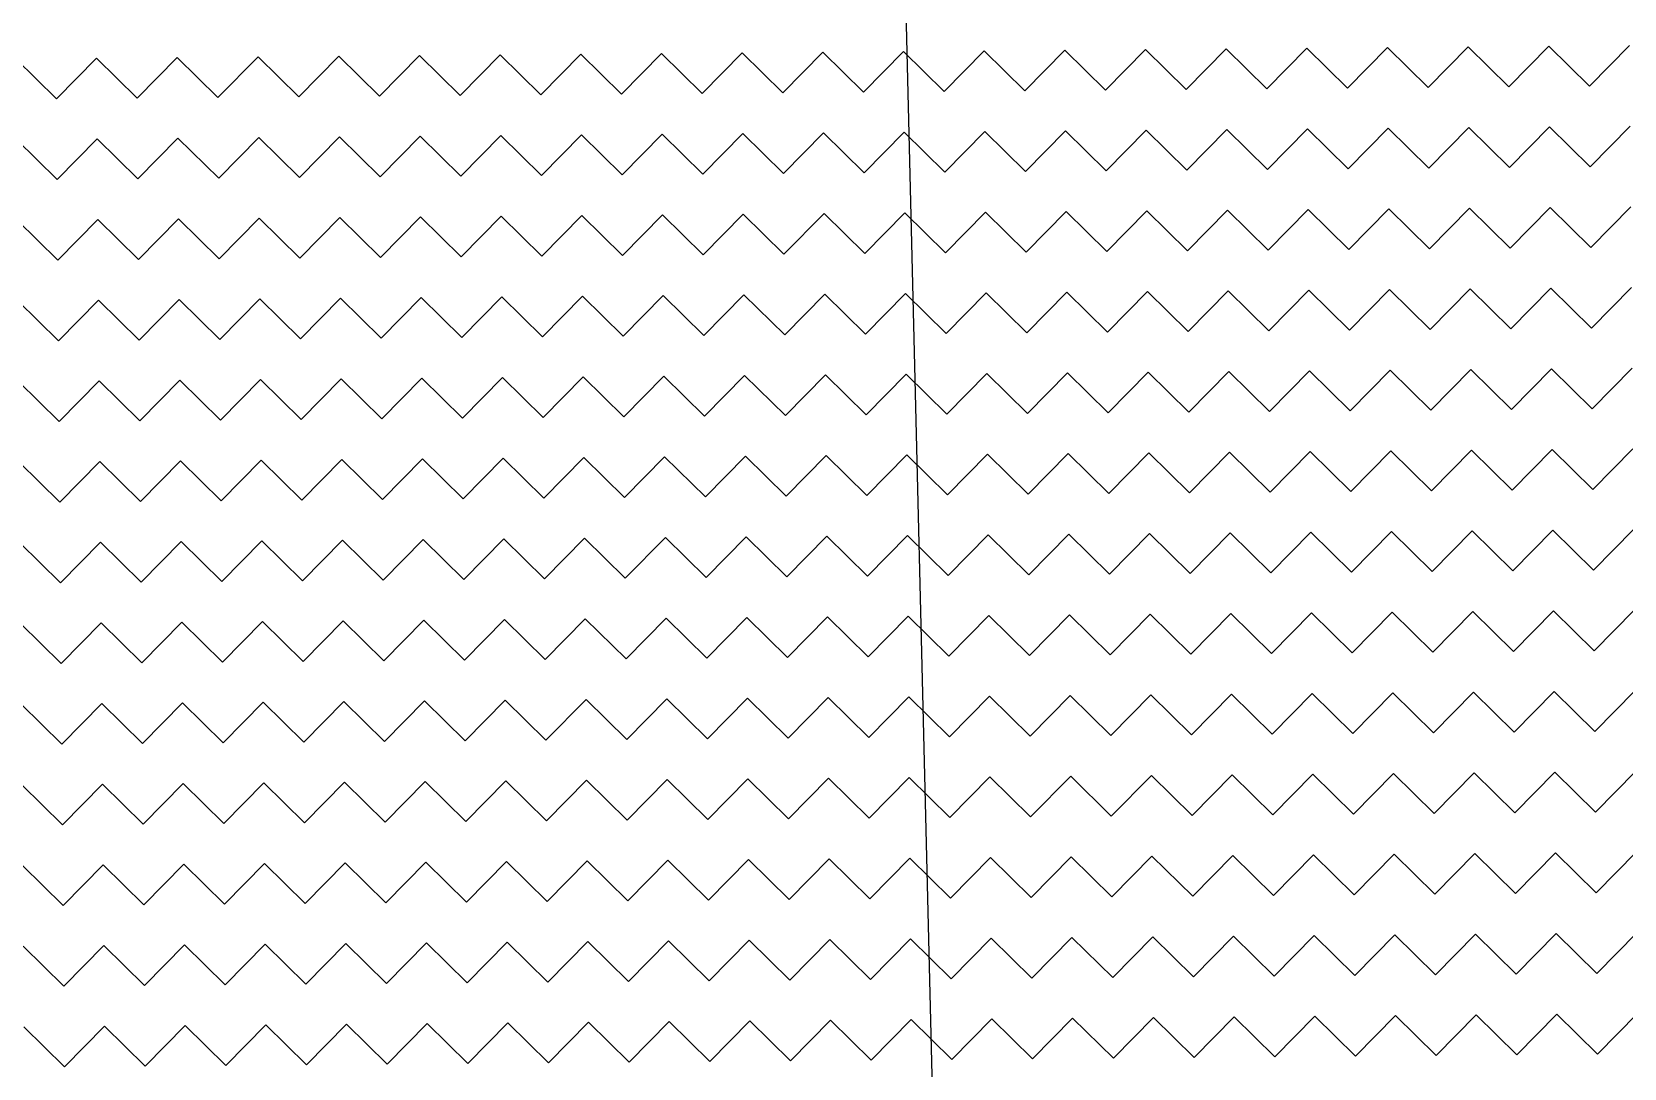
# Model space of a CAD drawing. Header units: metres. Extents: x 342804 to 346854, y 1762918 to 1765966.
# Drawn here: x 344670.9 to 344932, y 1765554.7 to 1765724.7 of the extents above; entities that cross this region are included whole.
import ezdxf

# ---------------------------------------------------------------- set-up
doc = ezdxf.new("R2010")
doc.units = ezdxf.units.M
doc.header["$MEASUREMENT"] = 0
doc.layers.add('POLY_HATCH', color=12, linetype='Continuous')
doc.layers.add('POLY_PARCEL', color=6, linetype='Continuous')

msp = doc.modelspace()

# ---------------------------------------------------------------- linework, layer by layer
at = {"layer": 'POLY_HATCH', "linetype": 'Continuous'}
for p, q in [((344727.89, 1765714.11), (344734.45, 1765720.78)), ((344734.45, 1765720.78), (344741.12, 1765714.22)), ((344741.12, 1765714.22), (344747.68, 1765720.88)), ((344747.68, 1765720.88), (344754.35, 1765714.32)), ((344754.35, 1765714.32), (344760.91, 1765720.99)), ((344760.91, 1765720.99), (344767.58, 1765714.43)), ((344767.58, 1765714.43), (344774.14, 1765721.1)), ((344774.14, 1765721.1), (344780.81, 1765714.54)), ((344780.81, 1765714.54), (344787.37, 1765721.21)), ((344787.37, 1765721.21), (344794.04, 1765714.65)), ((344794.04, 1765714.65), (344800.6, 1765721.32)), ((344800.6, 1765721.32), (344807.27, 1765714.76)), ((344807.27, 1765714.76), (344813.83, 1765721.43)), ((344813.83, 1765721.43), (344820.5, 1765714.87)), ((344820.5, 1765714.87), (344827.06, 1765721.54)), ((344827.06, 1765721.54), (344833.73, 1765714.97)), ((344833.73, 1765714.97), (344840.29, 1765721.64)), ((344840.29, 1765721.64), (344846.96, 1765715.08)), ((344846.96, 1765715.08), (344853.52, 1765721.75)), ((344853.52, 1765721.75), (344860.19, 1765715.19)), ((344860.19, 1765715.19), (344866.75, 1765721.86)), ((344866.75, 1765721.86), (344873.42, 1765715.3)), ((344873.42, 1765715.3), (344879.98, 1765721.97)), ((344879.98, 1765721.97), (344886.65, 1765715.41)), ((344886.65, 1765715.41), (344893.21, 1765722.08)), ((344893.21, 1765722.08), (344899.88, 1765715.52)), ((344899.88, 1765715.52), (344906.44, 1765722.19)), ((344906.44, 1765722.19), (344913.11, 1765715.63)), ((344913.11, 1765715.63), (344919.67, 1765722.3)), ((344919.67, 1765722.3), (344926.34, 1765715.73)), ((344926.34, 1765715.73), (344932.9, 1765722.4)), ((344668.3, 1765720.23), (344674.97, 1765713.67)), ((344674.97, 1765713.67), (344681.53, 1765720.34)), ((344681.53, 1765720.34), (344688.2, 1765713.78)), ((344688.2, 1765713.78), (344694.76, 1765720.45)), ((344694.76, 1765720.45), (344701.43, 1765713.89)), ((344701.43, 1765713.89), (344707.99, 1765720.56)), ((344707.99, 1765720.56), (344714.66, 1765714)), ((344714.66, 1765714), (344721.22, 1765720.67)), ((344721.22, 1765720.67), (344727.89, 1765714.11)), ((344754.46, 1765701.09), (344761.02, 1765707.76)), ((344761.02, 1765707.76), (344767.69, 1765701.2)), ((344767.69, 1765701.2), (344774.25, 1765707.87)), ((344774.25, 1765707.87), (344780.92, 1765701.31)), ((344780.92, 1765701.31), (344787.48, 1765707.98)), ((344787.48, 1765707.98), (344794.15, 1765701.42)), ((344794.15, 1765701.42), (344800.71, 1765708.09)), ((344800.71, 1765708.09), (344807.38, 1765701.53)), ((344807.38, 1765701.53), (344813.94, 1765708.2)), ((344813.94, 1765708.2), (344820.61, 1765701.64)), ((344820.61, 1765701.64), (344827.17, 1765708.31)), ((344827.17, 1765708.31), (344833.84, 1765701.74)), ((344833.84, 1765701.74), (344840.4, 1765708.41)), ((344840.4, 1765708.41), (344847.07, 1765701.85)), ((344847.07, 1765701.85), (344853.63, 1765708.52)), ((344853.63, 1765708.52), (344860.3, 1765701.96)), ((344860.3, 1765701.96), (344866.86, 1765708.63)), ((344866.86, 1765708.63), (344873.53, 1765702.07)), ((344873.53, 1765702.07), (344880.09, 1765708.74)), ((344880.09, 1765708.74), (344886.76, 1765702.18)), ((344886.76, 1765702.18), (344893.32, 1765708.85)), ((344893.32, 1765708.85), (344899.99, 1765702.29)), ((344899.99, 1765702.29), (344906.55, 1765708.96)), ((344906.55, 1765708.96), (344913.22, 1765702.4)), ((344913.22, 1765702.4), (344919.78, 1765709.07)), ((344919.78, 1765709.07), (344926.45, 1765702.5)), ((344926.45, 1765702.5), (344933.01, 1765709.17)), ((344668.41, 1765707), (344675.08, 1765700.44)), ((344675.08, 1765700.44), (344681.64, 1765707.11)), ((344681.64, 1765707.11), (344688.31, 1765700.55)), ((344688.31, 1765700.55), (344694.87, 1765707.22)), ((344694.87, 1765707.22), (344701.54, 1765700.66)), ((344701.54, 1765700.66), (344708.1, 1765707.33)), ((344708.1, 1765707.33), (344714.77, 1765700.77)), ((344714.77, 1765700.77), (344721.33, 1765707.44)), ((344721.33, 1765707.44), (344728, 1765700.88)), ((344728, 1765700.88), (344734.56, 1765707.55)), ((344734.56, 1765707.55), (344741.23, 1765700.99)), ((344741.23, 1765700.99), (344747.79, 1765707.65)), ((344747.79, 1765707.65), (344754.46, 1765701.09)), ((344767.79, 1765687.97), (344774.35, 1765694.64)), ((344774.35, 1765694.64), (344781.02, 1765688.08)), ((344781.02, 1765688.08), (344787.58, 1765694.75)), ((344787.58, 1765694.75), (344794.25, 1765688.19)), ((344794.25, 1765688.19), (344800.82, 1765694.86)), ((344800.82, 1765694.86), (344807.48, 1765688.3)), ((344807.48, 1765688.3), (344814.05, 1765694.97)), ((344814.05, 1765694.97), (344820.71, 1765688.41)), ((344820.71, 1765688.41), (344827.28, 1765695.08)), ((344827.28, 1765695.08), (344833.94, 1765688.51)), ((344833.94, 1765688.51), (344840.51, 1765695.18)), ((344840.51, 1765695.18), (344847.17, 1765688.62)), ((344847.17, 1765688.62), (344853.74, 1765695.29)), ((344853.74, 1765695.29), (344860.4, 1765688.73)), ((344860.4, 1765688.73), (344866.97, 1765695.4)), ((344866.97, 1765695.4), (344873.63, 1765688.84)), ((344873.63, 1765688.84), (344880.2, 1765695.51)), ((344880.2, 1765695.51), (344886.86, 1765688.95)), ((344886.86, 1765688.95), (344893.43, 1765695.62)), ((344893.43, 1765695.62), (344900.09, 1765689.06)), ((344900.09, 1765689.06), (344906.66, 1765695.73)), ((344906.66, 1765695.73), (344913.32, 1765689.17)), ((344913.32, 1765689.17), (344919.89, 1765695.84)), ((344919.89, 1765695.84), (344926.56, 1765689.27)), ((344926.56, 1765689.27), (344933.12, 1765695.94)), ((344668.51, 1765693.77), (344675.18, 1765687.21)), ((344675.18, 1765687.21), (344681.74, 1765693.88)), ((344681.74, 1765693.88), (344688.41, 1765687.32)), ((344688.41, 1765687.32), (344694.97, 1765693.99)), ((344694.97, 1765693.99), (344701.64, 1765687.43)), ((344701.64, 1765687.43), (344708.2, 1765694.1)), ((344708.2, 1765694.1), (344714.87, 1765687.54)), ((344714.87, 1765687.54), (344721.43, 1765694.21)), ((344721.43, 1765694.21), (344728.1, 1765687.65)), ((344728.1, 1765687.65), (344734.66, 1765694.32)), ((344734.66, 1765694.32), (344741.33, 1765687.75)), ((344741.33, 1765687.75), (344747.89, 1765694.42)), ((344747.89, 1765694.42), (344754.56, 1765687.86)), ((344754.56, 1765687.86), (344761.12, 1765694.53)), ((344761.12, 1765694.53), (344767.79, 1765687.97)), ((344794.36, 1765674.96), (344800.92, 1765681.63)), ((344800.92, 1765681.63), (344807.59, 1765675.07)), ((344807.59, 1765675.07), (344814.15, 1765681.74)), ((344814.15, 1765681.74), (344820.82, 1765675.18)), ((344820.82, 1765675.18), (344827.38, 1765681.85)), ((344827.38, 1765681.85), (344834.05, 1765675.28)), ((344834.05, 1765675.28), (344840.61, 1765681.95)), ((344840.61, 1765681.95), (344847.28, 1765675.39)), ((344847.28, 1765675.39), (344853.84, 1765682.06)), ((344853.84, 1765682.06), (344860.51, 1765675.5)), ((344860.51, 1765675.5), (344867.07, 1765682.17)), ((344867.07, 1765682.17), (344873.74, 1765675.61)), ((344873.74, 1765675.61), (344880.3, 1765682.28)), ((344880.3, 1765682.28), (344886.97, 1765675.72)), ((344886.97, 1765675.72), (344893.53, 1765682.39)), ((344893.53, 1765682.39), (344900.2, 1765675.83)), ((344900.2, 1765675.83), (344906.76, 1765682.5)), ((344906.76, 1765682.5), (344913.43, 1765675.94)), ((344913.43, 1765675.94), (344919.99, 1765682.61)), ((344919.99, 1765682.61), (344926.66, 1765676.04)), ((344926.66, 1765676.04), (344933.22, 1765682.71)), ((344668.62, 1765680.54), (344675.29, 1765673.98)), ((344675.29, 1765673.98), (344681.85, 1765680.65)), ((344681.85, 1765680.65), (344688.52, 1765674.09)), ((344688.52, 1765674.09), (344695.08, 1765680.76)), ((344695.08, 1765680.76), (344701.75, 1765674.2)), ((344701.75, 1765674.2), (344708.31, 1765680.87)), ((344708.31, 1765680.87), (344714.98, 1765674.31)), ((344714.98, 1765674.31), (344721.54, 1765680.98)), ((344721.54, 1765680.98), (344728.21, 1765674.42)), ((344728.21, 1765674.42), (344734.77, 1765681.09)), ((344734.77, 1765681.09), (344741.44, 1765674.52)), ((344741.44, 1765674.52), (344748, 1765681.19)), ((344748, 1765681.19), (344754.67, 1765674.63)), ((344754.67, 1765674.63), (344761.23, 1765681.3)), ((344761.23, 1765681.3), (344767.9, 1765674.74)), ((344767.9, 1765674.74), (344774.46, 1765681.41)), ((344774.46, 1765681.41), (344781.13, 1765674.85)), ((344781.13, 1765674.85), (344787.69, 1765681.52)), ((344787.69, 1765681.52), (344794.36, 1765674.96)), ((344807.7, 1765661.84), (344814.26, 1765668.51)), ((344814.26, 1765668.51), (344820.93, 1765661.95)), ((344820.93, 1765661.95), (344827.49, 1765668.62)), ((344827.49, 1765668.62), (344834.16, 1765662.05)), ((344834.16, 1765662.05), (344840.72, 1765668.72)), ((344840.72, 1765668.72), (344847.39, 1765662.16)), ((344847.39, 1765662.16), (344853.95, 1765668.83)), ((344853.95, 1765668.83), (344860.62, 1765662.27)), ((344860.62, 1765662.27), (344867.18, 1765668.94)), ((344867.18, 1765668.94), (344873.85, 1765662.38)), ((344873.85, 1765662.38), (344880.41, 1765669.05)), ((344880.41, 1765669.05), (344887.08, 1765662.49)), ((344887.08, 1765662.49), (344893.64, 1765669.16)), ((344893.64, 1765669.16), (344900.31, 1765662.6)), ((344900.31, 1765662.6), (344906.87, 1765669.27)), ((344906.87, 1765669.27), (344913.54, 1765662.71)), ((344913.54, 1765662.71), (344920.1, 1765669.38)), ((344920.1, 1765669.38), (344926.77, 1765662.81)), ((344926.77, 1765662.81), (344933.33, 1765669.48)), ((344668.73, 1765667.31), (344675.4, 1765660.75)), ((344675.4, 1765660.75), (344681.96, 1765667.42)), ((344681.96, 1765667.42), (344688.63, 1765660.86)), ((344688.63, 1765660.86), (344695.19, 1765667.53)), ((344695.19, 1765667.53), (344701.86, 1765660.97)), ((344701.86, 1765660.97), (344708.42, 1765667.64)), ((344708.42, 1765667.64), (344715.09, 1765661.08)), ((344715.09, 1765661.08), (344721.65, 1765667.75)), ((344721.65, 1765667.75), (344728.32, 1765661.19)), ((344728.32, 1765661.19), (344734.88, 1765667.86)), ((344734.88, 1765667.86), (344741.55, 1765661.29)), ((344741.55, 1765661.29), (344748.11, 1765667.96)), ((344748.11, 1765667.96), (344754.78, 1765661.4)), ((344754.78, 1765661.4), (344761.34, 1765668.07)), ((344761.34, 1765668.07), (344768.01, 1765661.51)), ((344768.01, 1765661.51), (344774.57, 1765668.18)), ((344774.57, 1765668.18), (344781.24, 1765661.62)), ((344781.24, 1765661.62), (344787.8, 1765668.29)), ((344787.8, 1765668.29), (344794.47, 1765661.73)), ((344794.47, 1765661.73), (344801.03, 1765668.4)), ((344801.03, 1765668.4), (344807.7, 1765661.84)), ((344834.27, 1765648.82), (344840.83, 1765655.49)), ((344840.83, 1765655.49), (344847.5, 1765648.93)), ((344847.5, 1765648.93), (344854.06, 1765655.6)), ((344854.06, 1765655.6), (344860.73, 1765649.04)), ((344860.73, 1765649.04), (344867.29, 1765655.71)), ((344867.29, 1765655.71), (344873.96, 1765649.15)), ((344873.96, 1765649.15), (344880.52, 1765655.82)), ((344880.52, 1765655.82), (344887.19, 1765649.26)), ((344887.19, 1765649.26), (344893.75, 1765655.93)), ((344893.75, 1765655.93), (344900.42, 1765649.37)), ((344900.42, 1765649.37), (344906.98, 1765656.04)), ((344906.98, 1765656.04), (344913.65, 1765649.48)), ((344913.65, 1765649.48), (344920.21, 1765656.14)), ((344920.21, 1765656.14), (344926.88, 1765649.58)), ((344926.88, 1765649.58), (344933.44, 1765656.25)), ((344668.84, 1765654.08), (344675.51, 1765647.52)), ((344675.51, 1765647.52), (344682.07, 1765654.19)), ((344682.07, 1765654.19), (344688.74, 1765647.63)), ((344688.74, 1765647.63), (344695.3, 1765654.3)), ((344695.3, 1765654.3), (344701.97, 1765647.74)), ((344701.97, 1765647.74), (344708.53, 1765654.41)), ((344708.53, 1765654.41), (344715.2, 1765647.85)), ((344715.2, 1765647.85), (344721.76, 1765654.52)), ((344721.76, 1765654.52), (344728.43, 1765647.96)), ((344728.43, 1765647.96), (344734.99, 1765654.63)), ((344734.99, 1765654.63), (344741.66, 1765648.06)), ((344741.66, 1765648.06), (344748.22, 1765654.73)), ((344748.22, 1765654.73), (344754.89, 1765648.17)), ((344754.89, 1765648.17), (344761.45, 1765654.84)), ((344761.45, 1765654.84), (344768.12, 1765648.28)), ((344768.12, 1765648.28), (344774.68, 1765654.95)), ((344774.68, 1765654.95), (344781.35, 1765648.39)), ((344781.35, 1765648.39), (344787.91, 1765655.06)), ((344787.91, 1765655.06), (344794.58, 1765648.5)), ((344794.58, 1765648.5), (344801.14, 1765655.17)), ((344801.14, 1765655.17), (344807.81, 1765648.61)), ((344807.81, 1765648.61), (344814.37, 1765655.28)), ((344814.37, 1765655.28), (344821.04, 1765648.72)), ((344821.04, 1765648.72), (344827.6, 1765655.39)), ((344827.6, 1765655.39), (344834.27, 1765648.82)), ((344860.84, 1765635.81), (344867.4, 1765642.48)), ((344867.4, 1765642.48), (344874.07, 1765635.92)), ((344874.07, 1765635.92), (344880.63, 1765642.59)), ((344880.63, 1765642.59), (344887.3, 1765636.03)), ((344887.3, 1765636.03), (344893.86, 1765642.7)), ((344893.86, 1765642.7), (344900.53, 1765636.14)), ((344900.53, 1765636.14), (344907.09, 1765642.81)), ((344907.09, 1765642.81), (344913.76, 1765636.25)), ((344913.76, 1765636.25), (344920.32, 1765642.91)), ((344920.32, 1765642.91), (344926.99, 1765636.35)), ((344926.99, 1765636.35), (344933.55, 1765643.02)), ((344668.95, 1765640.85), (344675.62, 1765634.29)), ((344675.62, 1765634.29), (344682.18, 1765640.96)), ((344682.18, 1765640.96), (344688.85, 1765634.4)), ((344688.85, 1765634.4), (344695.41, 1765641.07)), ((344695.41, 1765641.07), (344702.08, 1765634.51)), ((344702.08, 1765634.51), (344708.64, 1765641.18)), ((344708.64, 1765641.18), (344715.31, 1765634.62)), ((344715.31, 1765634.62), (344721.87, 1765641.29)), ((344721.87, 1765641.29), (344728.54, 1765634.73)), ((344728.54, 1765634.73), (344735.1, 1765641.4)), ((344735.1, 1765641.4), (344741.77, 1765634.83)), ((344741.77, 1765634.83), (344748.33, 1765641.5)), ((344748.33, 1765641.5), (344755, 1765634.94)), ((344755, 1765634.94), (344761.56, 1765641.61)), ((344761.56, 1765641.61), (344768.23, 1765635.05)), ((344768.23, 1765635.05), (344774.79, 1765641.72)), ((344774.79, 1765641.72), (344781.46, 1765635.16)), ((344781.46, 1765635.16), (344788.02, 1765641.83)), ((344788.02, 1765641.83), (344794.69, 1765635.27)), ((344794.69, 1765635.27), (344801.25, 1765641.94)), ((344801.25, 1765641.94), (344807.92, 1765635.38)), ((344807.92, 1765635.38), (344814.48, 1765642.05)), ((344814.48, 1765642.05), (344821.15, 1765635.49)), ((344821.15, 1765635.49), (344827.71, 1765642.16)), ((344827.71, 1765642.16), (344834.38, 1765635.59)), ((344834.38, 1765635.59), (344840.94, 1765642.26)), ((344840.94, 1765642.26), (344847.61, 1765635.7)), ((344847.61, 1765635.7), (344854.17, 1765642.37)), ((344854.17, 1765642.37), (344860.84, 1765635.81)), ((344874.18, 1765622.69), (344880.74, 1765629.36)), ((344880.74, 1765629.36), (344887.41, 1765622.8)), ((344887.41, 1765622.8), (344893.97, 1765629.47)), ((344893.97, 1765629.47), (344900.64, 1765622.91)), ((344900.64, 1765622.91), (344907.2, 1765629.58)), ((344907.2, 1765629.58), (344913.87, 1765623.02)), ((344913.87, 1765623.02), (344920.43, 1765629.68)), ((344920.43, 1765629.68), (344927.1, 1765623.12)), ((344927.1, 1765623.12), (344933.66, 1765629.79)), ((344669.06, 1765627.62), (344675.73, 1765621.06)), ((344675.73, 1765621.06), (344682.29, 1765627.73)), ((344682.29, 1765627.73), (344688.96, 1765621.17)), ((344688.96, 1765621.17), (344695.52, 1765627.84)), ((344695.52, 1765627.84), (344702.19, 1765621.28)), ((344702.19, 1765621.28), (344708.75, 1765627.95)), ((344708.75, 1765627.95), (344715.42, 1765621.39)), ((344715.42, 1765621.39), (344721.98, 1765628.06)), ((344721.98, 1765628.06), (344728.65, 1765621.5)), ((344728.65, 1765621.5), (344735.21, 1765628.17)), ((344735.21, 1765628.17), (344741.88, 1765621.6)), ((344741.88, 1765621.6), (344748.44, 1765628.27)), ((344748.44, 1765628.27), (344755.11, 1765621.71)), ((344755.11, 1765621.71), (344761.67, 1765628.38)), ((344761.67, 1765628.38), (344768.34, 1765621.82)), ((344768.34, 1765621.82), (344774.9, 1765628.49)), ((344774.9, 1765628.49), (344781.57, 1765621.93)), ((344781.57, 1765621.93), (344788.13, 1765628.6)), ((344788.13, 1765628.6), (344794.8, 1765622.04)), ((344794.8, 1765622.04), (344801.36, 1765628.71)), ((344801.36, 1765628.71), (344808.03, 1765622.15)), ((344808.03, 1765622.15), (344814.59, 1765628.82)), ((344814.59, 1765628.82), (344821.26, 1765622.26)), ((344821.26, 1765622.26), (344827.82, 1765628.93)), ((344827.82, 1765628.93), (344834.49, 1765622.36)), ((344834.49, 1765622.36), (344841.05, 1765629.03)), ((344841.05, 1765629.03), (344847.72, 1765622.47)), ((344847.72, 1765622.47), (344854.28, 1765629.14)), ((344854.28, 1765629.14), (344860.95, 1765622.58)), ((344860.95, 1765622.58), (344867.51, 1765629.25)), ((344867.51, 1765629.25), (344874.18, 1765622.69)), ((344900.75, 1765609.68), (344907.31, 1765616.35)), ((344907.31, 1765616.35), (344913.98, 1765609.79)), ((344913.98, 1765609.79), (344920.54, 1765616.45)), ((344920.54, 1765616.45), (344927.21, 1765609.89)), ((344927.21, 1765609.89), (344933.77, 1765616.56)), ((344669.17, 1765614.39), (344675.83, 1765607.83)), ((344675.83, 1765607.83), (344682.4, 1765614.5)), ((344682.4, 1765614.5), (344689.06, 1765607.94)), ((344689.06, 1765607.94), (344695.63, 1765614.61)), ((344695.63, 1765614.61), (344702.3, 1765608.05)), ((344702.3, 1765608.05), (344708.86, 1765614.72)), ((344708.86, 1765614.72), (344715.53, 1765608.16)), ((344715.53, 1765608.16), (344722.09, 1765614.83)), ((344722.09, 1765614.83), (344728.76, 1765608.27)), ((344728.76, 1765608.27), (344735.32, 1765614.94)), ((344735.32, 1765614.94), (344741.99, 1765608.37)), ((344741.99, 1765608.37), (344748.55, 1765615.04)), ((344748.55, 1765615.04), (344755.22, 1765608.48)), ((344755.22, 1765608.48), (344761.78, 1765615.15)), ((344761.78, 1765615.15), (344768.45, 1765608.59)), ((344768.45, 1765608.59), (344775.01, 1765615.26)), ((344775.01, 1765615.26), (344781.68, 1765608.7)), ((344781.68, 1765608.7), (344788.24, 1765615.37)), ((344788.24, 1765615.37), (344794.91, 1765608.81)), ((344794.91, 1765608.81), (344801.47, 1765615.48)), ((344801.47, 1765615.48), (344808.14, 1765608.92)), ((344808.14, 1765608.92), (344814.7, 1765615.59)), ((344814.7, 1765615.59), (344821.37, 1765609.03)), ((344821.37, 1765609.03), (344827.93, 1765615.7)), ((344827.93, 1765615.7), (344834.6, 1765609.13)), ((344834.6, 1765609.13), (344841.16, 1765615.8)), ((344841.16, 1765615.8), (344847.83, 1765609.24)), ((344847.83, 1765609.24), (344854.39, 1765615.91)), ((344854.39, 1765615.91), (344861.06, 1765609.35)), ((344861.06, 1765609.35), (344867.62, 1765616.02)), ((344867.62, 1765616.02), (344874.29, 1765609.46)), ((344874.29, 1765609.46), (344880.85, 1765616.13)), ((344880.85, 1765616.13), (344887.52, 1765609.57)), ((344887.52, 1765609.57), (344894.08, 1765616.24)), ((344894.08, 1765616.24), (344900.75, 1765609.68)), ((344914.08, 1765596.56), (344920.65, 1765603.22)), ((344920.65, 1765603.22), (344927.31, 1765596.66)), ((344927.31, 1765596.66), (344933.88, 1765603.33)), ((344669.27, 1765601.16), (344675.94, 1765594.6)), ((344675.94, 1765594.6), (344682.5, 1765601.27)), ((344682.5, 1765601.27), (344689.17, 1765594.71)), ((344689.17, 1765594.71), (344695.73, 1765601.38)), ((344695.73, 1765601.38), (344702.4, 1765594.82)), ((344702.4, 1765594.82), (344708.96, 1765601.49)), ((344708.96, 1765601.49), (344715.63, 1765594.93)), ((344715.63, 1765594.93), (344722.19, 1765601.6)), ((344722.19, 1765601.6), (344728.86, 1765595.04)), ((344728.86, 1765595.04), (344735.42, 1765601.71)), ((344735.42, 1765601.71), (344742.09, 1765595.14)), ((344742.09, 1765595.14), (344748.65, 1765601.81)), ((344748.65, 1765601.81), (344755.32, 1765595.25)), ((344755.32, 1765595.25), (344761.88, 1765601.92)), ((344761.88, 1765601.92), (344768.55, 1765595.36)), ((344768.55, 1765595.36), (344775.11, 1765602.03)), ((344775.11, 1765602.03), (344781.78, 1765595.47)), ((344781.78, 1765595.47), (344788.34, 1765602.14)), ((344788.34, 1765602.14), (344795.01, 1765595.58)), ((344795.01, 1765595.58), (344801.57, 1765602.25)), ((344801.57, 1765602.25), (344808.24, 1765595.69)), ((344808.24, 1765595.69), (344814.8, 1765602.36)), ((344814.8, 1765602.36), (344821.47, 1765595.8)), ((344821.47, 1765595.8), (344828.03, 1765602.46)), ((344828.03, 1765602.46), (344834.7, 1765595.9)), ((344834.7, 1765595.9), (344841.27, 1765602.57)), ((344841.27, 1765602.57), (344847.93, 1765596.01)), ((344847.93, 1765596.01), (344854.5, 1765602.68)), ((344854.5, 1765602.68), (344861.16, 1765596.12)), ((344861.16, 1765596.12), (344867.73, 1765602.79)), ((344867.73, 1765602.79), (344874.39, 1765596.23)), ((344874.39, 1765596.23), (344880.96, 1765602.9)), ((344880.96, 1765602.9), (344887.62, 1765596.34)), ((344887.62, 1765596.34), (344894.19, 1765603.01)), ((344894.19, 1765603.01), (344900.85, 1765596.45)), ((344900.85, 1765596.45), (344907.42, 1765603.12)), ((344907.42, 1765603.12), (344914.08, 1765596.56)), ((344669.38, 1765587.93), (344676.05, 1765581.37)), ((344676.05, 1765581.37), (344682.61, 1765588.04)), ((344682.61, 1765588.04), (344689.28, 1765581.48)), ((344689.28, 1765581.48), (344695.84, 1765588.15)), ((344695.84, 1765588.15), (344702.51, 1765581.59)), ((344702.51, 1765581.59), (344709.07, 1765588.26)), ((344709.07, 1765588.26), (344715.74, 1765581.7)), ((344715.74, 1765581.7), (344722.3, 1765588.37)), ((344722.3, 1765588.37), (344728.97, 1765581.81)), ((344728.97, 1765581.81), (344735.53, 1765588.48)), ((344735.53, 1765588.48), (344742.2, 1765581.91)), ((344742.2, 1765581.91), (344748.76, 1765588.58)), ((344748.76, 1765588.58), (344755.43, 1765582.02)), ((344755.43, 1765582.02), (344761.99, 1765588.69)), ((344761.99, 1765588.69), (344768.66, 1765582.13)), ((344768.66, 1765582.13), (344775.22, 1765588.8)), ((344775.22, 1765588.8), (344781.89, 1765582.24)), ((344781.89, 1765582.24), (344788.45, 1765588.91)), ((344788.45, 1765588.91), (344795.12, 1765582.35)), ((344795.12, 1765582.35), (344801.68, 1765589.02)), ((344801.68, 1765589.02), (344808.35, 1765582.46)), ((344808.35, 1765582.46), (344814.91, 1765589.13)), ((344814.91, 1765589.13), (344821.58, 1765582.57)), ((344821.58, 1765582.57), (344828.14, 1765589.23)), ((344828.14, 1765589.23), (344834.81, 1765582.67)), ((344834.81, 1765582.67), (344841.37, 1765589.34)), ((344841.37, 1765589.34), (344848.04, 1765582.78)), ((344848.04, 1765582.78), (344854.6, 1765589.45)), ((344854.6, 1765589.45), (344861.27, 1765582.89)), ((344861.27, 1765582.89), (344867.83, 1765589.56)), ((344867.83, 1765589.56), (344874.5, 1765583)), ((344874.5, 1765583), (344881.06, 1765589.67)), ((344881.06, 1765589.67), (344887.73, 1765583.11)), ((344887.73, 1765583.11), (344894.29, 1765589.78)), ((344894.29, 1765589.78), (344900.96, 1765583.22)), ((344900.96, 1765583.22), (344907.52, 1765589.89)), ((344907.52, 1765589.89), (344914.19, 1765583.33)), ((344914.19, 1765583.33), (344920.75, 1765589.99)), ((344920.75, 1765589.99), (344927.42, 1765583.43)), ((344927.42, 1765583.43), (344933.98, 1765590.1)), ((344669.49, 1765574.7), (344676.16, 1765568.14)), ((344676.16, 1765568.14), (344682.72, 1765574.81)), ((344682.72, 1765574.81), (344689.39, 1765568.25)), ((344689.39, 1765568.25), (344695.95, 1765574.92)), ((344695.95, 1765574.92), (344702.62, 1765568.36)), ((344702.62, 1765568.36), (344709.18, 1765575.03)), ((344709.18, 1765575.03), (344715.85, 1765568.47)), ((344715.85, 1765568.47), (344722.41, 1765575.14)), ((344722.41, 1765575.14), (344729.08, 1765568.58)), ((344729.08, 1765568.58), (344735.64, 1765575.25)), ((344735.64, 1765575.25), (344742.31, 1765568.68)), ((344742.31, 1765568.68), (344748.87, 1765575.35)), ((344748.87, 1765575.35), (344755.54, 1765568.79)), ((344755.54, 1765568.79), (344762.1, 1765575.46)), ((344762.1, 1765575.46), (344768.77, 1765568.9)), ((344768.77, 1765568.9), (344775.33, 1765575.57)), ((344775.33, 1765575.57), (344782, 1765569.01)), ((344782, 1765569.01), (344788.56, 1765575.68)), ((344788.56, 1765575.68), (344795.23, 1765569.12)), ((344795.23, 1765569.12), (344801.79, 1765575.79)), ((344801.79, 1765575.79), (344808.46, 1765569.23)), ((344808.46, 1765569.23), (344815.02, 1765575.9)), ((344815.02, 1765575.9), (344821.69, 1765569.34)), ((344821.69, 1765569.34), (344828.25, 1765576)), ((344828.25, 1765576), (344834.92, 1765569.44)), ((344834.92, 1765569.44), (344841.48, 1765576.11)), ((344841.48, 1765576.11), (344848.15, 1765569.55)), ((344848.15, 1765569.55), (344854.71, 1765576.22)), ((344854.71, 1765576.22), (344861.38, 1765569.66)), ((344861.38, 1765569.66), (344867.94, 1765576.33)), ((344867.94, 1765576.33), (344874.61, 1765569.77)), ((344874.61, 1765569.77), (344881.17, 1765576.44)), ((344881.17, 1765576.44), (344887.84, 1765569.88)), ((344887.84, 1765569.88), (344894.4, 1765576.55)), ((344894.4, 1765576.55), (344901.07, 1765569.99)), ((344901.07, 1765569.99), (344907.63, 1765576.66)), ((344907.63, 1765576.66), (344914.3, 1765570.1)), ((344914.3, 1765570.1), (344920.86, 1765576.76)), ((344920.86, 1765576.76), (344927.53, 1765570.2)), ((344927.53, 1765570.2), (344934.09, 1765576.87)), ((344669.6, 1765561.47), (344676.27, 1765554.91)), ((344676.27, 1765554.91), (344682.83, 1765561.58)), ((344682.83, 1765561.58), (344689.5, 1765555.02)), ((344689.5, 1765555.02), (344696.06, 1765561.69)), ((344696.06, 1765561.69), (344702.73, 1765555.13)), ((344702.73, 1765555.13), (344709.29, 1765561.8)), ((344709.29, 1765561.8), (344715.96, 1765555.24)), ((344715.96, 1765555.24), (344722.52, 1765561.91)), ((344722.52, 1765561.91), (344729.19, 1765555.35)), ((344729.19, 1765555.35), (344735.75, 1765562.02)), ((344735.75, 1765562.02), (344742.42, 1765555.45)), ((344742.42, 1765555.45), (344748.98, 1765562.12)), ((344748.98, 1765562.12), (344755.65, 1765555.56)), ((344755.65, 1765555.56), (344762.21, 1765562.23)), ((344762.21, 1765562.23), (344768.88, 1765555.67)), ((344768.88, 1765555.67), (344775.44, 1765562.34)), ((344775.44, 1765562.34), (344782.11, 1765555.78)), ((344782.11, 1765555.78), (344788.67, 1765562.45)), ((344788.67, 1765562.45), (344795.34, 1765555.89)), ((344795.34, 1765555.89), (344801.9, 1765562.56)), ((344801.9, 1765562.56), (344808.57, 1765556)), ((344808.57, 1765556), (344815.13, 1765562.67)), ((344815.13, 1765562.67), (344821.8, 1765556.11)), ((344821.8, 1765556.11), (344828.36, 1765562.77)), ((344828.36, 1765562.77), (344835.03, 1765556.21)), ((344835.03, 1765556.21), (344841.59, 1765562.88)), ((344841.59, 1765562.88), (344848.26, 1765556.32)), ((344848.26, 1765556.32), (344854.82, 1765562.99)), ((344854.82, 1765562.99), (344861.49, 1765556.43)), ((344861.49, 1765556.43), (344868.05, 1765563.1)), ((344868.05, 1765563.1), (344874.72, 1765556.54)), ((344874.72, 1765556.54), (344881.28, 1765563.21)), ((344881.28, 1765563.21), (344887.95, 1765556.65)), ((344887.95, 1765556.65), (344894.51, 1765563.32)), ((344894.51, 1765563.32), (344901.18, 1765556.76)), ((344901.18, 1765556.76), (344907.74, 1765563.43)), ((344907.74, 1765563.43), (344914.41, 1765556.87)), ((344914.41, 1765556.87), (344920.97, 1765563.53)), ((344920.97, 1765563.53), (344927.64, 1765556.97)), ((344927.64, 1765556.97), (344934.2, 1765563.64))]:
    msp.add_line(p, q, dxfattribs=at)
at = {"layer": 'POLY_PARCEL'}
msp.add_line((344819.85, 1765500.7), (344814.11, 1765734.78), dxfattribs=at)

doc.saveas('drawing.dxf')
